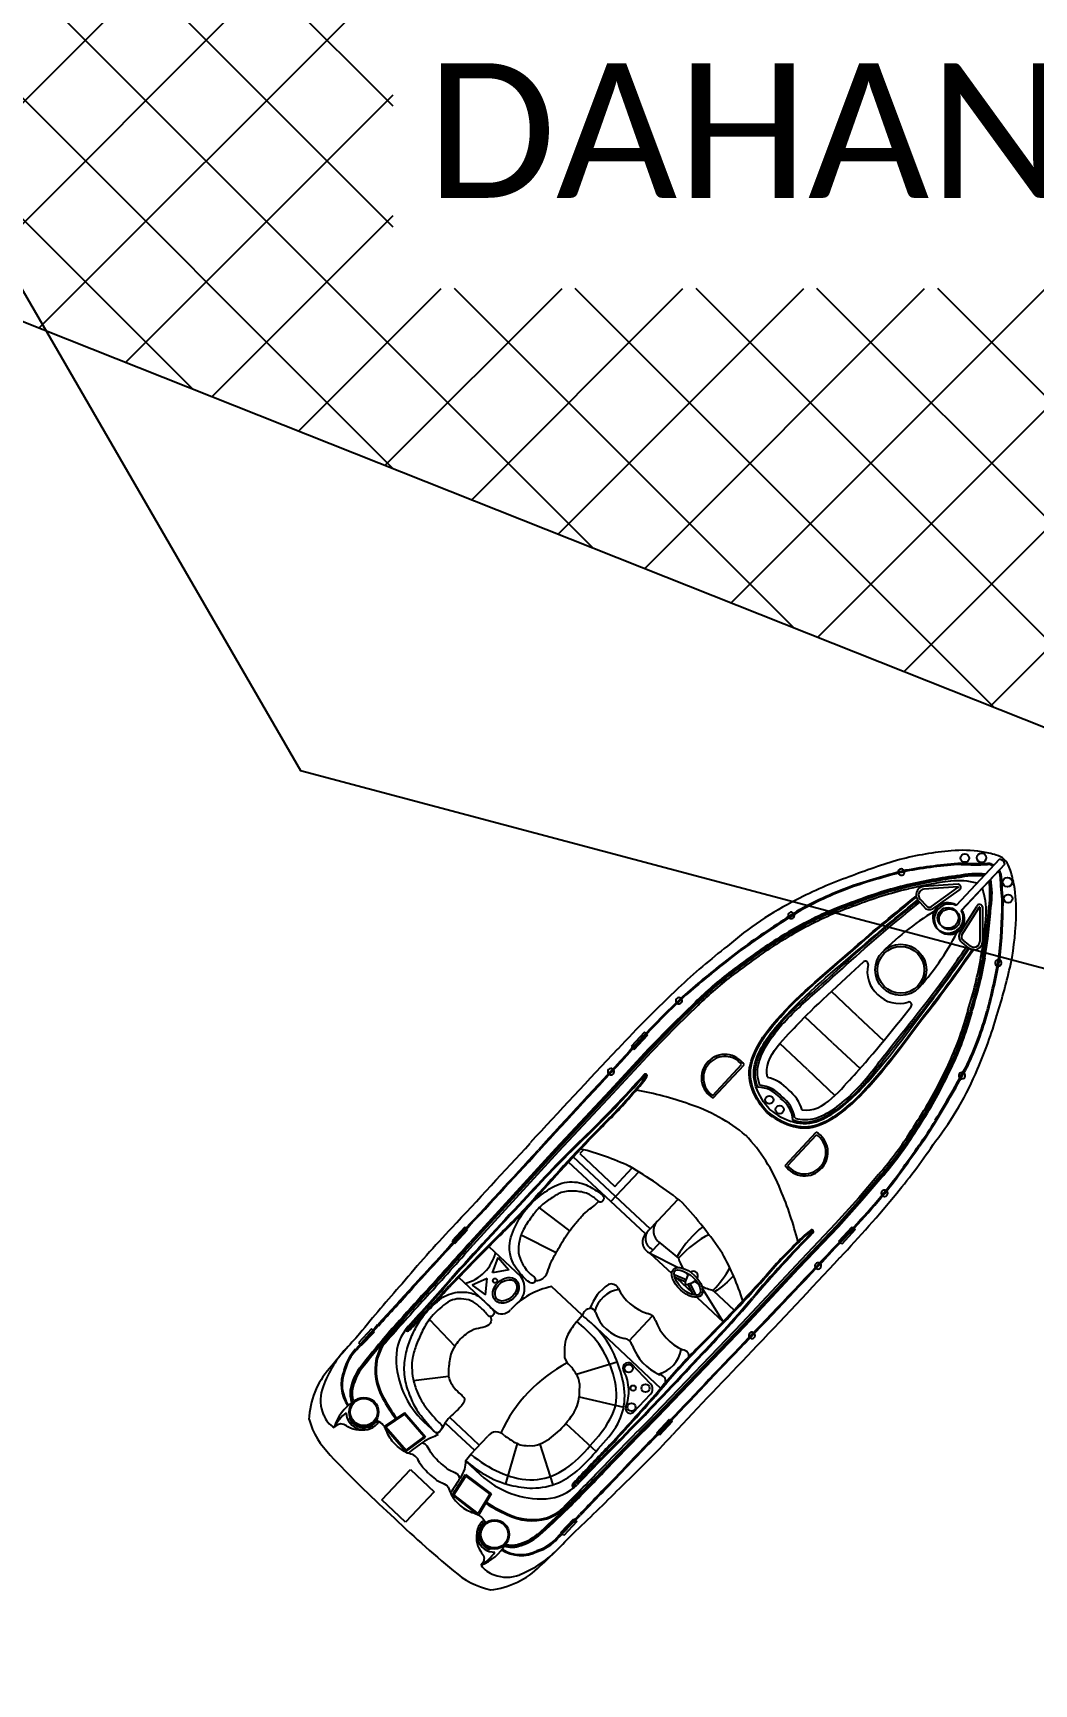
# Model space of a CAD drawing. Header units: metres. Extents: x 261051 to 267165, y 2208696 to 2215152.
# Drawn here: x 261155.4 to 261229.8, y 2209914.4 to 2210037.1 of the extents above; entities that cross this region are included whole.
import ezdxf

# ---------------------------------------------------------------- set-up
doc = ezdxf.new("R2010")
doc.units = ezdxf.units.M
for name, color, linetype in [('PORT', 5, 'Continuous'), ('PORT TEXT', 7, 'Continuous'), ('village', 3, 'Continuous')]:
    doc.layers.add(name, color=color, linetype=linetype)
doc.styles.get("Standard").update_dxf_attribs({"font": 'calibri.ttf'})

msp = doc.modelspace()

# ---------------------------------------------------------------- linework, layer by layer
at = {"color": 30}
for p, q in [((261227.26, 2209975.7), (261224.03, 2209972.25)), ((261224.05, 2209972.27), (261227.26, 2209975.7)), ((261227.65, 2209975.33), (261224.42, 2209971.88)), ((261224.45, 2209971.91), (261227.65, 2209975.33)), ((261224.19, 2209973.83), (261221.61, 2209973.66)), ((261224.18, 2209973.63), (261221.63, 2209973.47)), ((261222.21, 2209972.17), (261224.17, 2209973.58)), ((261222.31, 2209972.01), (261224.25, 2209973.4)), ((261221.23, 2209972.59), (261221.65, 2209972.14)), ((261221.37, 2209972.72), (261221.8, 2209972.26)), ((261224.29, 2209970.15), (261225.56, 2209972.18)), ((261224.46, 2209970.06), (261225.74, 2209972.1)), ((261225.79, 2209972.12), (261225.8, 2209969.57)), ((261225.99, 2209972.14), (261225.99, 2209969.56)), ((261224.95, 2209969.11), (261224.47, 2209969.5)), ((261225.07, 2209969.26), (261224.58, 2209969.66)), ((261216.71, 2209964.04), (261214.74, 2209965.88)), ((261204.64, 2209965.05), (261203.01, 2209963.47)), ((261204.69, 2209965), (261203.06, 2209963.42)), ((261204.74, 2209964.94), (261203.12, 2209963.37)), ((261204.85, 2209964.83), (261203.23, 2209963.26)), ((261203.01, 2209963.47), (261201.18, 2209961.6)), ((261203.06, 2209963.42), (261201.23, 2209961.54)), ((261203.12, 2209963.37), (261201.29, 2209961.49)), ((261203.23, 2209963.26), (261201.4, 2209961.39)), ((261214.84, 2209962.05), (261212.79, 2209963.97)), ((261216.71, 2209964.04), (261218.67, 2209962.2)), ((261200.88, 2209962.85), (261199.88, 2209961.78)), ((261200.11, 2209961.56), (261201.11, 2209962.63)), ((261200.98, 2209962.76), (261200.88, 2209962.85)), ((261201.11, 2209962.63), (261201.03, 2209962.71)), ((261212.98, 2209960.06), (261210.92, 2209961.99)), ((261214.84, 2209962.05), (261216.89, 2209960.13)), ((261201.18, 2209961.6), (261198.28, 2209958.46)), ((261201.23, 2209961.54), (261198.33, 2209958.41)), ((261201.29, 2209961.49), (261198.39, 2209958.36)), ((261201.4, 2209961.39), (261198.5, 2209958.25)), ((261199.88, 2209961.78), (261199.98, 2209961.68)), ((261200.04, 2209961.63), (261200.11, 2209961.56)), ((261205.95, 2209958.14), (261208.09, 2209960.43)), ((261205.98, 2209957.95), (261208.29, 2209960.41)), ((261212.98, 2209960.06), (261215.03, 2209958.13)), ((261198.28, 2209958.46), (261194.26, 2209954.18)), ((261198.33, 2209958.41), (261194.32, 2209954.13)), ((261198.39, 2209958.36), (261194.38, 2209954.08)), ((261198.5, 2209958.25), (261194.49, 2209953.97)), ((261211.32, 2209952.94), (261213.63, 2209955.41)), ((261211.52, 2209952.93), (261213.66, 2209955.21)), ((261194.26, 2209954.18), (261187.91, 2209947.24)), ((261194.32, 2209954.13), (261187.97, 2209947.19)), ((261194.38, 2209954.08), (261188.02, 2209947.14)), ((261194.49, 2209953.97), (261188.14, 2209947.04)), ((261198.73, 2209950.62), (261195.58, 2209953.57)), ((261196.34, 2209954.11), (261196.06, 2209953.82)), ((261196.06, 2209953.82), (261198.68, 2209951.37)), ((261198.38, 2209950.25), (261195.23, 2209953.19)), ((261198.38, 2209950.25), (261200.45, 2209952.46)), ((261198.68, 2209951.37), (261199.97, 2209952.75)), ((261218.27, 2209952.26), (261216.8, 2209950.54)), ((261218.38, 2209952.16), (261216.91, 2209950.44)), ((261218.44, 2209952.11), (261216.97, 2209950.39)), ((261218.5, 2209952.06), (261217.03, 2209950.34)), ((261193.04, 2209949.79), (261195.3, 2209948.07)), ((261200.94, 2209947.85), (261198.38, 2209950.25)), ((261201.29, 2209948.22), (261198.73, 2209950.62)), ((261203.35, 2209950.42), (261201.83, 2209948.8)), ((261216.8, 2209950.54), (261215.05, 2209948.59)), ((261216.91, 2209950.44), (261215.16, 2209948.49)), ((261216.97, 2209950.39), (261215.22, 2209948.44)), ((261217.03, 2209950.34), (261215.28, 2209948.39)), ((261201.83, 2209948.8), (261201.17, 2209948.1)), ((261215.05, 2209948.59), (261212.11, 2209945.5)), ((261215.16, 2209948.49), (261212.22, 2209945.39)), ((261187.53, 2209948.35), (261186.57, 2209947.33)), ((261186.57, 2209947.33), (261186.66, 2209947.25)), ((261186.77, 2209947.14), (261187.73, 2209948.16)), ((261187.6, 2209948.28), (261187.53, 2209948.35)), ((261187.73, 2209948.16), (261187.66, 2209948.23)), ((261191.71, 2209947.79), (261194.32, 2209946.47)), ((261201.17, 2209948.1), (261200.94, 2209947.85)), ((261215.22, 2209948.44), (261212.28, 2209945.34)), ((261215.28, 2209948.39), (261212.33, 2209945.29)), ((261215.31, 2209947.32), (261216.31, 2209948.39)), ((261215.38, 2209947.25), (261215.31, 2209947.32)), ((261216.54, 2209948.17), (261215.54, 2209947.1)), ((261216.31, 2209948.39), (261216.39, 2209948.31)), ((261216.45, 2209948.26), (261216.54, 2209948.17)), ((261186.72, 2209947.2), (261186.77, 2209947.14)), ((261189.31, 2209946.92), (261191.69, 2209944.68)), ((261189.58, 2209944.97), (261190, 2209946.11)), ((261190, 2209946.11), (261190.78, 2209945.18)), ((261202.02, 2209947.2), (261201.28, 2209946.42)), ((261201.28, 2209946.42), (261202.9, 2209944.91)), ((261201.28, 2209946.42), (261203.37, 2209945.36)), ((261202.02, 2209947.2), (261203.4, 2209946.06)), ((261215.54, 2209947.1), (261215.44, 2209947.2)), ((261190.78, 2209945.18), (261189.58, 2209944.97)), ((261203.96, 2209944.43), (261203.09, 2209944.81)), ((261212.11, 2209945.5), (261208.1, 2209941.22)), ((261212.22, 2209945.39), (261208.21, 2209941.11)), ((261212.28, 2209945.34), (261208.27, 2209941.06)), ((261212.33, 2209945.29), (261208.32, 2209941.01)), ((261189.75, 2209942.11), (261187.07, 2209944.62)), ((261189.17, 2209944.54), (261188.06, 2209944.04)), ((261188.06, 2209944.04), (261189.05, 2209943.33)), ((261189.05, 2209943.33), (261189.17, 2209944.54)), ((261196.24, 2209941.81), (261193.97, 2209943.94)), ((261203.9, 2209944.29), (261203.13, 2209944.62)), ((261203.27, 2209944.56), (261204.41, 2209943.49)), ((261204.1, 2209944.1), (261204.49, 2209943.33)), ((261204.24, 2209944.17), (261204.68, 2209943.3)), ((261205.19, 2209943.77), (261206.72, 2209941.33)), ((261205.98, 2209943.66), (261207.53, 2209942.18)), ((261204.78, 2209943.14), (261206.72, 2209941.33)), ((261184.9, 2209941.5), (261186.78, 2209939.52)), ((261195.85, 2209941.34), (261196.24, 2209941.81)), ((261196.85, 2209941.29), (261202.09, 2209936.38)), ((261199.74, 2209939.92), (261201.47, 2209941.76)), ((261208.1, 2209941.22), (261201.59, 2209934.43)), ((261208.21, 2209941.11), (261201.7, 2209934.32)), ((261180.58, 2209940.79), (261179.61, 2209939.76)), ((261179.83, 2209939.56), (261180.8, 2209940.59)), ((261180.68, 2209940.7), (261180.58, 2209940.79)), ((261180.8, 2209940.59), (261180.74, 2209940.65)), ((261208.27, 2209941.06), (261201.76, 2209934.27)), ((261208.32, 2209941.01), (261201.81, 2209934.22)), ((261179.61, 2209939.76), (261179.74, 2209939.65)), ((261179.79, 2209939.59), (261179.83, 2209939.56)), ((261195.81, 2209937.44), (261198.85, 2209938.34)), ((261201.32, 2209936.71), (261199.91, 2209938.2)), ((261183.71, 2209936.97), (261186.31, 2209937.28)), ((261196.02, 2209935.75), (261199.33, 2209934.99)), ((261200.06, 2209934.62), (261201.32, 2209935.96)), ((261179, 2209934.24), (261178.93, 2209934.21)), ((261183.04, 2209934.57), (261181.54, 2209933.54)), ((261183.03, 2209934.46), (261181.65, 2209933.52)), ((261184.49, 2209932.77), (261183.03, 2209934.46)), ((261184.6, 2209932.76), (261183.04, 2209934.57)), ((261185.53, 2209932.92), (261184.51, 2209933.88)), ((261186.07, 2209933.82), (261187.3, 2209932.66)), ((261186.4, 2209934.22), (261187.65, 2209933.04)), ((261195.03, 2209933.78), (261197.28, 2209931.7)), ((261201.78, 2209933.08), (261202.74, 2209934.1)), ((261202.94, 2209933.91), (261201.98, 2209932.89)), ((261202.74, 2209934.1), (261202.81, 2209934.03)), ((261202.87, 2209933.98), (261202.94, 2209933.91)), ((261181.54, 2209933.54), (261183.15, 2209931.7)), ((261181.65, 2209933.52), (261183.16, 2209931.8)), ((261183.15, 2209931.7), (261184.6, 2209932.76)), ((261183.16, 2209931.8), (261184.49, 2209932.77)), ((261188.24, 2209931.78), (261187.3, 2209932.66)), ((261188.59, 2209932.16), (261187.65, 2209933.04)), ((261187.96, 2209931.48), (261189.22, 2209932.84)), ((261201.84, 2209933.02), (261201.78, 2209933.08)), ((261201.98, 2209932.89), (261201.9, 2209932.97)), ((261187.58, 2209931), (261187.96, 2209931.48)), ((261191.41, 2209932.28), (261190.54, 2209929.29)), ((261193.1, 2209932.23), (261194.07, 2209929.22)), ((261181.36, 2209928.09), (261183.48, 2209930.35)), ((261183.48, 2209930.35), (261185.24, 2209928.7)), ((261187.58, 2209931), (261188.69, 2209929.96)), ((261186.6, 2209928.46), (261187.57, 2209929.98)), ((261186.71, 2209928.48), (261187.59, 2209929.86)), ((261187.57, 2209929.98), (261189.48, 2209928.54)), ((261187.59, 2209929.86), (261189.37, 2209928.52)), ((261183.12, 2209926.44), (261181.36, 2209928.09)), ((261185.24, 2209928.7), (261183.12, 2209926.44)), ((261188.54, 2209926.97), (261186.6, 2209928.46)), ((261188.52, 2209927.08), (261186.71, 2209928.48)), ((261189.37, 2209928.52), (261188.52, 2209927.08)), ((261189.48, 2209928.54), (261188.54, 2209926.97)), ((261194.66, 2209925.66), (261195.63, 2209926.69)), ((261195.85, 2209926.49), (261194.88, 2209925.45)), ((261195.63, 2209926.69), (261195.69, 2209926.63)), ((261195.75, 2209926.58), (261195.85, 2209926.49)), ((261194.7, 2209925.62), (261194.66, 2209925.66)), ((261194.88, 2209925.45), (261194.76, 2209925.57)), ((261189.41, 2209924.49), (261189.39, 2209924.41))]:
    msp.add_line(p, q, dxfattribs=at)
for centre, radius in [((261224.68, 2209975.77), 0.313), ((261225.92, 2209975.8), 0.349), ((261227.84, 2209973.99), 0.349), ((261227.9, 2209972.76), 0.313), ((261223.43, 2209971.33), 0.771), ((261223.54, 2209971.23), 0.771), ((261219.92, 2209967.47), 1.9), ((261219.92, 2209967.47), 1.9), ((261219.92, 2209967.47), 1.74), ((261219.92, 2209967.47), 1.74), ((261210.15, 2209957.81), 0.305), ((261210.92, 2209957.09), 0.305), ((261189.77, 2209944.38), 0.163), ((261199.7, 2209937.85), 0.304), ((261200.03, 2209936.4), 0.197), ((261200.95, 2209936.39), 0.304), ((261180.02, 2209934.62), 1.09), ((261180.02, 2209934.62), 1.01), ((261199.91, 2209934.98), 0.304), ((261189.73, 2209925.53), 1.09), ((261189.73, 2209925.53), 1.01)]:
    msp.add_circle(centre, radius, dxfattribs=at)
for centre, radius, start, end in [((261232.5, 2209932.39), 45.08, 106.3126, 111.3541), ((261225.57, 2209953.65), 22.74, 94.7776, 104.5971), ((261224.5, 2209966.86), 9.49, 81.3799, 95.0035), ((261225.15, 2209970.27), 6.02, 71.9791, 82.5974), ((261226.56, 2209974.43), 1.63, 49.9089, 73.8585), ((261227.21, 2209975.24), 0.456, 10.7649, 82.9502), ((261227.21, 2209975.24), 0.456, 10.7649, 82.9502), ((261226.43, 2209974.55), 1.63, 19.8566, 43.8062), ((261226.71, 2209944.74), 31.49, 109.7231, 117.5005), ((261235.34, 2209915.96), 60.8, 104.3252, 108.159), ((261235.34, 2209915.96), 60.73, 104.3276, 108.158), ((261219.96, 2209974.73), 0.237, 27.088, 182.23), ((261219.96, 2209974.73), 0.237, 200.8678, 8.4502), ((261226.66, 2209940.57), 34.88, 93.6978, 100.5114), ((261226.66, 2209940.57), 34.81, 93.7041, 100.5072), ((261229.49, 2209935.13), 39.7, 97.7059, 103.2264), ((261229.49, 2209935.13), 39.62, 97.7015, 103.2263), ((261229.49, 2209935.13), 39.55, 97.6971, 103.2262), ((261225.54, 2209968.16), 6.45, 83.9668, 102.2254), ((261225.54, 2209968.16), 6.38, 84.4904, 102.2526), ((261225.54, 2209968.16), 6.3, 85.0306, 102.2802), ((261225.54, 2210007.33), 31.97, 267.9631, 271.4578), ((261225.54, 2210007.33), 32.05, 267.97, 271.4612), ((261226.41, 2209974.69), 0.683, 63.9997, 94.1655), ((261226.41, 2209974.69), 0.606, 63.7942, 94.331), ((261220.25, 2209973.12), 6.45, 351.4897, 9.7482), ((261226.22, 2209974.14), 1.18, 61.7221, 67.4228), ((261226.22, 2209974.14), 1.26, 60.7967, 67.3133), ((261226.17, 2209974.19), 1.18, 26.2923, 31.993), ((261226.17, 2209974.19), 1.26, 26.4018, 32.9183), ((261226.71, 2209974.41), 0.606, 359.3841, 29.9209), ((261226.71, 2209974.41), 0.683, 359.5495, 29.7154), ((261259.33, 2209975.67), 32.05, 182.2539, 185.7451), ((261259.33, 2209975.67), 31.97, 182.2573, 185.752), ((261222.38, 2209972.87), 6.02, 11.1176, 21.736), ((261225.52, 2209948.26), 27.06, 109.7219, 118.9453), ((261225.52, 2209948.26), 26.98, 109.7241, 118.941), ((261227.12, 2209945.41), 29.15, 103.3161, 111.4137), ((261227.12, 2209945.41), 29.07, 103.3162, 111.4175), ((261227.12, 2209945.41), 29, 103.3163, 111.4213), ((261227.12, 2209945.41), 28.84, 103.3166, 111.4289), ((261227.11, 2209946.49), 27.79, 97.1991, 103.8044), ((261221.69, 2209973.03), 0.637, 97.136, 223.7454), ((261221.69, 2209973.03), 0.445, 97.8278, 223.9487), ((261224.21, 2209968.72), 5.37, 75.1562, 96.2582), ((261224.17, 2209973.61), 0.0285, 266.6027, 68.5437), ((261224.17, 2209973.61), 0.22, 291.914, 84.6604), ((261220.89, 2209971.84), 5.37, 357.4568, 18.5589), ((261220.25, 2209973.12), 6.3, 351.4349, 8.6844), ((261220.25, 2209973.12), 6.38, 351.4625, 9.2246), ((261219.01, 2209972.01), 9.49, 358.7116, 12.3352), ((261222.21, 2209952.16), 22.83, 116.09, 131.6371), ((261256.87, 2209900.79), 83.9, 121.9934, 125.1659), ((261256.87, 2209900.79), 83.82, 121.9948, 125.1663), ((261224.15, 2209949.71), 24.09, 108.5725, 118.3926), ((261224.15, 2209949.71), 24.01, 108.568, 118.3929), ((261224.15, 2209949.71), 23.93, 108.5634, 118.3931), ((261224.15, 2209949.71), 23.78, 108.5542, 118.3936), ((261232.84, 2209954.59), 20.14, 120.1849, 135.2557), ((261222.05, 2209972.44), 0.505, 217.0515, 300.723), ((261222.05, 2209972.44), 0.314, 215.5244, 299.3655), ((261223.43, 2209971.33), 1.13, 56.7415, 29.1911), ((261223.54, 2209971.23), 1.13, 64.524, 36.9736), ((261225.77, 2209972.11), 0.22, 9.0546, 161.8011), ((261225.77, 2209972.11), 0.0285, 25.1714, 187.1124), ((261187.02, 2209974.93), 39.55, 350.4888, 356.018), ((261187.02, 2209974.93), 39.62, 350.4887, 356.0136), ((261187.02, 2209974.93), 39.7, 350.4886, 356.0092), ((261192.64, 2209972.45), 34.81, 353.2078, 0.0109), ((261192.64, 2209972.45), 34.88, 353.2036, 0.0173), ((261205.77, 2209972.21), 22.74, 349.118, 358.9374), ((261229.76, 2209939.14), 36.06, 118.2374, 124.7535), ((261229.76, 2209939.14), 35.98, 118.2372, 124.7526), ((261229.76, 2209939.14), 35.9, 118.237, 124.7516), ((261229.76, 2209939.14), 35.75, 118.2367, 124.7497), ((261211.78, 2209971.51), 0.237, 38.4734, 206.569), ((261211.78, 2209971.51), 0.237, 225.2041, 19.8383), ((261206.23, 2209979.53), 20.14, 318.4593, 333.5301), ((261198.52, 2209973.29), 27.79, 349.9107, 356.516), ((261220.88, 2209951.21), 21.94, 124.1698, 129.9986), ((261220.88, 2209951.21), 21.87, 124.168, 130.002), ((261224.74, 2209969.92), 0.505, 152.992, 236.6636), ((261224.74, 2209969.92), 0.314, 154.3496, 238.1907), ((261225.36, 2209969.6), 0.637, 229.9697, 356.579), ((261225.36, 2209969.6), 0.445, 229.7663, 355.8873), ((261237.06, 2209930.4), 49.08, 127.7042, 133.3286), ((261278.75, 2209871.72), 119.39, 125.6263, 126.7558), ((261278.75, 2209871.72), 119.31, 125.6266, 126.7556), ((261278.75, 2209871.72), 119.23, 125.6269, 126.7554), ((261278.75, 2209871.72), 119.08, 125.6274, 126.755), ((261217.29, 2209967.91), 0.202, 346.0521, 132.5199), ((261197.44, 2209973.23), 28.84, 342.2862, 350.3985), ((261197.44, 2209973.23), 29, 342.2938, 350.3988), ((261197.44, 2209973.23), 29.07, 342.2976, 350.3989), ((261197.44, 2209973.23), 29.15, 342.3013, 350.399), ((261167.52, 2209979.52), 60.73, 345.5571, 349.3874), ((261167.52, 2209979.52), 60.8, 345.5561, 349.3898), ((261227.16, 2209967.98), 0.237, 85.2649, 252.8473), ((261227.16, 2209967.98), 0.237, 271.4851, 66.6271), ((261247.78, 2209915.62), 66.54, 128.0433, 131.4894), ((261247.78, 2209915.62), 66.47, 128.0422, 131.4885), ((261224.3, 2209945.12), 28, 127.3692, 134.6079), ((261224.3, 2209945.12), 27.92, 127.37, 134.6079), ((261224.3, 2209945.12), 27.84, 127.3708, 134.6079), ((261224.3, 2209945.12), 27.69, 127.3725, 134.6079), ((261219.71, 2209967.34), 2.28, 166.7968, 228.5979), ((261184.1, 2209977.75), 45.08, 342.3609, 347.4025), ((261267.7, 2209897.63), 93.94, 133.2055, 137.0977), ((261219.81, 2209967.25), 2.28, 225.1172, 286.9183), ((261245.61, 2209920.55), 61.43, 133.0184, 138.6626), ((261245.61, 2209920.55), 61.36, 133.0194, 138.6638), ((261203.43, 2209965.18), 0.237, 48.1771, 218.5837), ((261203.43, 2209965.18), 0.237, 237.2426, 29.5182), ((261220.53, 2209964.88), 0.202, 321.1952, 107.6629), ((261201.93, 2209970.54), 23.78, 335.3214, 345.1609), ((261201.93, 2209970.54), 23.93, 335.3219, 345.1517), ((261201.93, 2209970.54), 24.01, 335.3222, 345.1471), ((261201.93, 2209970.54), 24.09, 335.3224, 345.1425), ((261200.39, 2209971.81), 26.98, 334.7741, 343.9909), ((261200.39, 2209971.81), 27.06, 334.7697, 343.9931), ((261196.8, 2209972.78), 31.49, 336.2146, 343.992), ((261716.66, 2209471.71), 712.79, 136.58663, 137.35258), ((261719.12, 2209473.25), 712.77, 136.80523, 137.57712), ((261719.12, 2209473.25), 712.69, 136.80513, 137.57712), ((261206.85, 2209959.47), 1.72, 33.173, 136.3069), ((261206.85, 2209959.47), 1.57, 37.5512, 136.3887), ((261135.57, 2210017.78), 87.38, 313.9966, 318.3325), ((261135.57, 2210017.78), 87.46, 313.9966, 318.3325), ((261198.38, 2209959.91), 0.237, 51.8876, 221.9867), ((261198.38, 2209959.91), 0.237, 240.6469, 33.2275), ((261195.04, 2209963.45), 7.1, 317.5539, 326.985), ((261195.04, 2209963.45), 7.17, 317.5657, 327.0032), ((261200.94, 2209959.6), 0.13, 329.7689, 140.952), ((261200.94, 2209959.6), 0.0531, 331.3324, 140.952), ((261200.84, 2209959.69), 0.0767, 318.3325, 320.952), ((261206.81, 2209959.44), 1.71, 134.6567, 240.9609), ((261206.81, 2209959.44), 1.56, 134.5762, 236.5921), ((261209.39, 2209956.66), 2.89, 41.1311, 77.7334), ((261191.01, 2209975.45), 35.75, 328.9653, 335.4784), ((261191.01, 2209975.45), 35.9, 328.9634, 335.478), ((261191.01, 2209975.45), 35.98, 328.9625, 335.4779), ((261191.01, 2209975.45), 36.06, 328.9616, 335.4777), ((261150.98, 2210000.03), 83.82, 328.5487, 331.7202), ((261204.5, 2209968.77), 22.83, 322.0779, 337.6251), ((261150.98, 2210000.03), 83.9, 328.5492, 331.7216), ((261224.47, 2209959.61), 0.237, 73.8767, 228.511), ((261224.47, 2209959.61), 0.237, 247.146, 55.2417), ((261170.74, 2209983.65), 38.69, 314.1547, 319.7634), ((261170.74, 2209983.65), 38.76, 314.1562, 319.7612), ((261195.87, 2209933.96), 24.96, 70.5483, 79.8339), ((261209.28, 2209956.6), 2.15, 38.146, 89.3531), ((261209.28, 2209956.6), 2.3, 38.146, 85.8957), ((261209.81, 2209956.26), 2.89, 15.9817, 52.584), ((261200.32, 2209945.49), 12.61, 50.1596, 72.1854), ((261209.76, 2209956.15), 2.15, 4.362, 55.5691), ((261209.76, 2209956.15), 2.3, 7.8193, 55.5691), ((261299.18, 2209856.92), 141.76, 135.7178, 138.6715), ((261299.18, 2209856.92), 141.68, 135.7182, 138.6717), ((261120.56, 2210019.97), 119.08, 326.9601, 328.0876), ((261120.56, 2210019.97), 119.23, 326.9597, 328.0882), ((261120.56, 2210019.97), 119.31, 326.9595, 328.0885), ((261120.56, 2210019.97), 119.39, 326.9593, 328.0888), ((261203.64, 2209967.37), 21.87, 323.713, 329.5471), ((261203.64, 2209967.37), 21.94, 323.7165, 329.5453), ((260487.47, 2210600.49), 956.07, 316.98755, 317.50198), ((261263.01, 2209885.96), 95.97, 134.0661, 137.8714), ((261263.01, 2209885.96), 95.89, 134.0661, 137.8719), ((261199.26, 2209946.49), 12.61, 21.5297, 43.5555), ((261212.79, 2209953.91), 1.72, 317.4082, 60.5421), ((261212.79, 2209953.91), 1.57, 317.3264, 56.1639), ((261197.34, 2209970.39), 27.69, 319.1071, 326.3425), ((261197.34, 2209970.39), 27.84, 319.1071, 326.3442), ((261197.34, 2209970.39), 27.92, 319.1071, 326.3451), ((261197.34, 2209970.39), 28, 319.1071, 326.3459), ((261181.81, 2209982.17), 49.08, 320.3865, 326.0108), ((260480.84, 2210606.67), 965.92, 316.98951, 317.49771), ((260480.84, 2210606.67), 965.99, 316.98956, 317.49772), ((261191.77, 2209936.13), 18.55, 64.4934, 76.3726), ((261166.37, 2209991.92), 66.47, 322.2266, 325.6728), ((261166.37, 2209991.92), 66.54, 322.2257, 325.6717), ((261181.65, 2209922.28), 35.56, 51.6641, 59.3817), ((261212.76, 2209953.87), 1.71, 212.7541, 319.0583), ((261212.76, 2209953.87), 1.56, 217.123, 319.1388), ((261188.04, 2209941.3), 24.96, 13.8812, 23.1667), ((261171.43, 2209990.07), 61.36, 315.0513, 320.6957), ((261171.43, 2209990.07), 61.43, 315.0524, 320.6967), ((261218.71, 2209950.87), 0.237, 64.1969, 216.4725), ((261218.71, 2209950.87), 0.237, 235.1314, 45.538), ((261459.5, 2209698.24), 367.69, 136.7157, 137.9433), ((261459.5, 2209698.24), 367.62, 136.7156, 137.9432), ((261151.77, 2209987.45), 55.14, 313.5297, 317.9666), ((261151.77, 2209987.45), 55.22, 313.531, 317.9671), ((261177.3, 2209926.35), 35.56, 34.3333, 42.051), ((261147.13, 2210010.62), 93.94, 316.6174, 320.5096), ((261202.6, 2209948.08), 1.06, 136.8575, 236.2199), ((261253.7, 2209885.01), 92.28, 136.6876, 140.1457), ((261034.44, 2210083.58), 204.35, 316.8833, 318.3557), ((261034.44, 2210083.58), 204.43, 316.8833, 318.3554), ((260820.68, 2210273.18), 491.01, 317.8137, 318.4099), ((261560.61, 2209582.21), 520.53, 135.4359, 135.9806), ((261560.61, 2209582.21), 520.45, 135.4361, 135.9804), ((261201.62, 2209947.26), 0.899, 139.0581, 248.3848), ((261201.81, 2209947.51), 0.868, 136.8575, 251.3493), ((261275.59, 2209886.55), 87.46, 135.3825, 139.7185), ((261275.59, 2209886.55), 87.38, 135.3825, 139.7185), ((261239.25, 2209919.44), 38.76, 133.9538, 139.5589), ((261239.25, 2209919.44), 38.69, 133.9516, 139.5604), ((261217.52, 2209942.38), 7.17, 126.7118, 136.1493), ((261217.52, 2209942.38), 7.1, 126.73, 136.1612), ((261213.3, 2209948.02), 0.13, 312.7631, 123.9462), ((261213.3, 2209948.02), 0.0531, 312.7631, 122.3827), ((261213.39, 2209947.93), 0.0767, 132.7631, 135.3825), ((260820.68, 2210273.18), 491.09, 317.8137, 318.4098), ((260820.68, 2210273.18), 491.17, 317.8137, 318.4098), ((260820.68, 2210273.18), 491.32, 317.8136, 318.4096), ((261186.77, 2209947.2), 3.12, 284.3261, 346.2136), ((261206.78, 2209947.12), 3.55, 197.4825, 210.8335), ((261190.47, 2209937.35), 18.55, 17.3424, 29.2216), ((260694.39, 2210433.59), 712.69, 316.13794, 316.90993), ((260694.39, 2210433.59), 712.77, 316.13794, 316.90983), ((260693.01, 2210431.05), 712.79, 316.36248, 317.12843), ((261205.14, 2209944.11), 1.24, 142.4601, 168.4529), ((261206.78, 2209947.12), 3.55, 216.8066, 221.0466), ((261205.14, 2209944.11), 1.24, 132.973, 133.2423), ((261204.5, 2209944.73), 0.347, 327.6598, 126.0054), ((261213.77, 2209945.48), 0.237, 60.4876, 213.0681), ((261213.77, 2209945.48), 0.237, 231.7283, 41.8274), ((261284.48, 2209854.25), 135.68, 138.5044, 140.5609), ((260942.44, 2210160.84), 324.38, 317.3542, 318.0284), ((260942.44, 2210160.84), 324.46, 317.3543, 318.0284), ((261096.33, 2210022.28), 119.05, 316.933, 319.2311), ((261096.33, 2210022.28), 119.13, 316.9337, 319.2307), ((261094.71, 2210026.24), 123.13, 316.5891, 318.0537), ((261094.71, 2210026.24), 123.21, 316.5894, 318.053), ((261195.1, 2209938.36), 5.69, 101.4311, 137.4172), ((261190.54, 2209943.83), 1.43, 307.9659, 36.3719), ((261200.12, 2209941.18), 3.49, 123.629, 160.8853), ((261199.34, 2209941.53), 2.24, 100.0576, 164.2617), ((261198.41, 2209943.58), 0.556, 25.1965, 113.8917), ((261202.21, 2209945.45), 3.68, 206.2766, 252.5424), ((261204.05, 2209944.25), 0.166, 136.8575, 316.8575), ((261203.84, 2209945.33), 1.24, 285.2621, 312.9022), ((261206.78, 2209947.12), 3.55, 231.76, 238.0993), ((261104.46, 2210039.4), 141.68, 315.0433, 317.9968), ((261104.46, 2210039.4), 141.76, 315.0435, 317.9973), ((261203.84, 2209945.33), 1.24, 320.4728, 320.7421), ((261206.78, 2209947.12), 3.55, 242.2917, 257.0475), ((261366.21, 2209777.31), 246.21, 137.5646, 138.5756), ((261366.21, 2209777.31), 246.13, 137.5646, 138.5755), ((261366.21, 2209777.31), 246.06, 137.5646, 138.5754), ((261366.21, 2209777.31), 245.9, 137.5645, 138.5752), ((261196.95, 2209941.6), 0.73, 98.8401, 163.7969), ((261196.81, 2209941.87), 0.457, 20.8602, 87.6292), ((261135.79, 2210005.19), 95.89, 315.8432, 319.6489), ((261135.79, 2210005.19), 95.97, 315.8436, 319.649), ((261404.81, 2209738.42), 301.91, 137.8337, 138.2951), ((261163.36, 2209956.57), 24.72, 319.2463, 322.7703), ((261167.13, 2209957.1), 23.02, 314.5889, 317.7202), ((261167.13, 2209957.1), 23.1, 314.5889, 317.7183), ((261190.27, 2209942.73), 0.818, 229.8872, 320.5637), ((261200.7, 2209937.2), 6.38, 139.5187, 150.052), ((261199.95, 2209942.87), 2.84, 197.2475, 258.428), ((261200.99, 2209941.22), 0.723, 16.7255, 80.6883), ((261205.35, 2209942.79), 3.91, 200.4448, 245.4109), ((261224.94, 2209898.9), 61.41, 137.4441, 140.6259), ((261404.81, 2209738.42), 301.83, 137.8337, 138.2954), ((261225.14, 2209902.66), 57.49, 139.227, 142.2081), ((261225.14, 2209902.66), 57.42, 139.2274, 142.2073), ((261225.14, 2209902.66), 57.34, 139.2278, 142.2064), ((261185.24, 2209937.35), 4.48, 142.3892, 163.9855), ((261185.24, 2209937.35), 4.4, 135.6747, 163.9457), ((261225.14, 2209902.66), 57.19, 139.2287, 139.8858), ((261186.06, 2209938.61), 3.64, 139.1512, 179.6936), ((261183.26, 2209940.74), 0.122, 151.6114, 314.7495), ((261186.06, 2209938.61), 3.56, 139.175, 142.9534), ((261183.26, 2209940.74), 0.0448, 157.3458, 314.7495), ((261183.34, 2209940.65), 0.0767, 134.5888, 134.7494), ((261196.95, 2209939.48), 1.99, 153.0293, 175.8649), ((261199.27, 2209939.38), 0.723, 16.7255, 80.6883), ((261208.86, 2209940.31), 0.237, 58.0795, 214.3287), ((261208.86, 2209940.31), 0.237, 232.9529, 39.4553), ((261184.74, 2209933.76), 8.22, 137.4267, 161.9878), ((261181.91, 2209936.87), 3.48, 136.0174, 165.7447), ((261181.91, 2209936.87), 3.4, 135.9917, 165.843), ((261198.68, 2209939.07), 3.76, 171.5725, 182.8183), ((261195.83, 2209938.85), 0.905, 178.0243, 228.1518), ((261203.62, 2209940.95), 3.91, 200.4448, 245.4109), ((261244.27, 2209900.76), 55.22, 135.7479, 140.1841), ((261201.38, 2209939.62), 2.24, 283.482, 351.6295), ((261244.27, 2209900.76), 55.14, 135.7484, 140.1854), ((261905.67, 2209271.36), 965.99, 136.21735, 136.7255), ((261905.67, 2209271.36), 965.92, 136.21735, 136.72556), ((261899.07, 2209277.58), 956.07, 136.21308, 136.72752), ((261203.68, 2209938.74), 0.497, 347.6859, 84.8788), ((261182.03, 2209933.82), 6.1, 138.4979, 177.7354), ((261181.05, 2209936.66), 2.72, 157.0734, 215.6377), ((261181.05, 2209936.66), 2.65, 156.9477, 215.6377), ((261182.74, 2209935.64), 3.78, 143.4938, 169.3717), ((261182.74, 2209935.64), 3.7, 143.5071, 169.3717), ((261182.74, 2209935.64), 3.63, 143.5209, 169.3717), ((261185.04, 2209937.76), 4.19, 168.5413, 210.1148), ((261185.04, 2209937.76), 4.11, 168.5838, 210.1385), ((261189.08, 2209938.73), 6.67, 180.8313, 226.6706), ((261200.34, 2209928.39), 11.17, 117.7571, 155.2296), ((261192.55, 2209935.48), 3.8, 31.0984, 45.2102), ((261194.38, 2209936.55), 1.68, 6.3278, 32.0383), ((260935.73, 2210189.1), 367.62, 315.7719, 316.9995), ((260935.73, 2210189.1), 367.69, 315.7717, 316.9993), ((261199.66, 2209937.88), 0.399, 52.4454, 222.6165), ((261196.46, 2209936.16), 3.25, 339.1587, 26.5328), ((261179.41, 2209935.48), 2.62, 161.8954, 204.6362), ((261180.8, 2209936.01), 1.81, 169.4406, 202.6677), ((261180.78, 2209936.01), 1.71, 169.3717, 202.333), ((261180.78, 2209936.01), 1.64, 169.3717, 201.8025), ((261205.52, 2209935.95), 9.5, 175.2476, 181.0206), ((261200.97, 2209936.33), 0.51, 313.2282, 47.3913), ((261201.95, 2209936.9), 0.497, 347.6859, 84.8788), ((261181.17, 2209932.45), 3.52, 122.8532, 163.1888), ((261190.76, 2209940.53), 10.54, 207.5617, 217.4551), ((261190.76, 2209940.53), 10.46, 207.5523, 217.4774), ((261193.22, 2209936.03), 2.81, 325.8275, 354.8451), ((260813.4, 2210282.48), 520.45, 317.7346, 318.279), ((260813.4, 2210282.48), 520.53, 317.7345, 318.2791), ((261199.81, 2209934.86), 0.345, 154.7623, 316.3417), ((261181.88, 2209935.82), 6.19, 196.4966, 225.2991), ((261178.79, 2209935.07), 1.88, 201.0867, 238.4288), ((261180.92, 2209931.83), 3.52, 128.9829, 152.2154), ((261180.02, 2209934.62), 1.32, 182.6301, 327.5317), ((261180.02, 2209934.62), 1.17, 200.5818, 327.5317), ((261188.87, 2209938.99), 8.07, 313.4228, 325.8275), ((261550.85, 2209588.87), 491.32, 135.3054, 135.9014), ((261550.85, 2209588.87), 491.17, 135.3053, 135.9014), ((261550.85, 2209588.87), 491.09, 135.3052, 135.9014), ((261550.85, 2209588.87), 491.01, 135.3051, 135.9014), ((261189.86, 2209932.31), 0.829, 44.0631, 140.6009), ((261196.03, 2209940.39), 9.35, 233.4002, 239.257), ((261191.03, 2209936.7), 4.92, 295.2576, 313.4228), ((261282.63, 2209847.69), 119.13, 134.4843, 136.7813), ((261282.63, 2209847.69), 119.05, 134.4839, 136.782), ((261347.81, 2209789.9), 204.43, 135.3597, 136.8318), ((261347.81, 2209789.9), 204.35, 135.3594, 136.8318), ((261135.44, 2209995.83), 92.28, 313.5694, 317.0275), ((261243.2, 2209993.74), 90.55, 223.4974, 227.4755), ((261192.15, 2209933.91), 1.79, 239.8975, 275.5343), ((261192.51, 2209933.56), 1.45, 262.4159, 295.2576), ((261286.68, 2209846.33), 123.21, 135.662, 137.1256), ((261286.68, 2209846.33), 123.13, 135.6614, 137.126), ((261020.68, 2210101.13), 245.9, 315.1399, 316.1506), ((261020.68, 2210101.13), 246.06, 315.1397, 316.1505), ((261020.68, 2210101.13), 246.13, 315.1396, 316.1505), ((261020.68, 2210101.13), 246.21, 315.1395, 316.1504), ((261212.99, 2209914.12), 23.1, 135.9967, 139.1262), ((261212.99, 2209914.12), 23.02, 135.9948, 139.1262), ((261193.23, 2209934.84), 6.67, 227.0445, 272.8838), ((261193.31, 2209931.81), 3.64, 274.0215, 314.5638), ((261212.71, 2209910.33), 24.72, 130.9448, 134.4687), ((261195.62, 2209929.15), 0.122, 138.9656, 302.1037), ((261102.75, 2210024.56), 135.68, 313.1542, 315.2106), ((261195.62, 2209929.15), 0.0448, 138.9656, 296.3692), ((261195.53, 2209929.23), 0.0767, 318.9656, 319.1262), ((261193.31, 2209931.81), 3.56, 310.7617, 314.5401), ((261430.87, 2209703.1), 324.46, 135.6867, 136.3608), ((261430.87, 2209703.1), 324.38, 135.6867, 136.3608), ((261194.93, 2209936.62), 10.54, 236.26, 246.1534), ((261194.93, 2209936.62), 10.46, 236.2377, 246.1628), ((261192.11, 2209930.91), 4.4, 289.7694, 318.0403), ((261154.91, 2209968.47), 57.19, 313.8293, 314.4864), ((261244.63, 2209992.4), 90.55, 226.2396, 230.2177), ((261189.73, 2209925.53), 1.32, 126.1833, 271.0849), ((261189.73, 2209925.53), 1.17, 126.1833, 253.1332), ((261192.53, 2209930.74), 4.19, 243.6003, 285.1737), ((261192.53, 2209930.74), 4.11, 243.5766, 285.1312), ((261154.91, 2209968.47), 57.34, 311.5087, 314.4872), ((261154.91, 2209968.47), 57.42, 311.5078, 314.4877), ((261154.91, 2209968.47), 57.49, 311.5069, 314.4881), ((261192.11, 2209930.91), 4.48, 289.7296, 311.3258), ((260979.37, 2210137.13), 301.83, 315.4197, 315.8813), ((260979.37, 2210137.13), 301.91, 315.4199, 315.8814), ((261190.57, 2209928.31), 3.63, 284.3433, 310.1942), ((261190.57, 2209928.31), 3.7, 284.3434, 310.208), ((261190.57, 2209928.31), 3.78, 284.3434, 310.2213), ((261191.84, 2209927.56), 3.4, 287.8721, 317.7234), ((261191.84, 2209927.56), 3.48, 287.9703, 317.6977), ((261151.17, 2209968.03), 61.41, 313.0892, 316.271), ((261187.48, 2209926.54), 3.52, 290.5262, 330.8619), ((261186.88, 2209926.24), 3.52, 301.4996, 324.7322), ((261191.69, 2209926.68), 2.72, 238.0774, 296.6416), ((261191.69, 2209926.68), 2.65, 238.0774, 296.7674), ((261191.06, 2209926.39), 1.81, 251.0474, 284.2744), ((261191.06, 2209926.38), 1.71, 251.3821, 284.3434), ((261191.06, 2209926.38), 1.64, 251.9126, 284.3434), ((261188.56, 2209930.18), 8.22, 291.7273, 316.2884), ((261190.8, 2209927.45), 6.19, 228.416, 257.2185), ((261190.26, 2209924.33), 1.88, 215.2862, 252.6284), ((261188.79, 2209927.48), 6.1, 275.9797, 315.2172), ((261190.63, 2209924.97), 2.62, 249.0789, 291.8196)]:
    msp.add_arc(centre, radius, start, end, dxfattribs=at)
for start_param, end_param in [(0.830012, 1.576846), (4.712389, 5.232342)]:
    msp.add_ellipse((261204.7, 2209944.87), major_axis=(2.83, 3.02), ratio=0.425319, start_param=start_param, end_param=end_param, dxfattribs=at)
for centre, major_axis, ratio in [((261204.05, 2209944.25), (1.03, -0.96), 0.533092), ((261190.57, 2209943.66), (0.777, 0.758), 0.758117)]:
    msp.add_ellipse(centre, major_axis=major_axis, ratio=ratio, dxfattribs=at)
for points, knots in [([(261209.97, 2209956.86), (261209.09, 2209957.84), (261208.41, 2209959.12), (261209.07, 2209961.74), (261209.9, 2209962.87), (261212.51, 2209965.82), (261214.53, 2209967.37), (261217.95, 2209970.43), (261219.47, 2209971.67), (261221.06, 2209972.95)], [0, 0, 0, 0, 0.0462196, 0.0462196, 0.0924392, 0.0924392, 0.1947325, 0.1947325, 0.2709084, 0.2709084, 0.2709084, 0.2709084]), ([(261210.03, 2209956.91), (261209.12, 2209957.92), (261208.47, 2209959.24), (261209.23, 2209961.9), (261210.12, 2209963.02), (261212.78, 2209965.95), (261214.79, 2209967.52), (261218.14, 2209970.49), (261219.58, 2209971.66), (261221.08, 2209972.86)], [0, 0, 0, 0, 0.0480884, 0.0480884, 0.0961768, 0.0961768, 0.1985377, 0.1985377, 0.2704106, 0.2704106, 0.2704106, 0.2704106]), ([(261210.2, 2209957.06), (261209.28, 2209958.09), (261208.7, 2209959.4), (261209.58, 2209962.04), (261210.53, 2209963.15), (261213.28, 2209966.08), (261215.33, 2209967.71), (261218.6, 2209970.56), (261219.89, 2209971.62), (261221.18, 2209972.66)], [0, 0, 0, 0, 0.0508337, 0.0508337, 0.1016674, 0.1016674, 0.2060328, 0.2060328, 0.2709084, 0.2709084, 0.2709084, 0.2709084]), ([(261209.31, 2209958.74), (261209.2, 2209959.02), (261208.88, 2209960.21), (261210.33, 2209963.18), (261213.81, 2209966.12), (261217.5, 2209969.6), (261220.15, 2209971.72), (261221.23, 2209972.6)], [0.0234044, 0.0234044, 0.0234044, 0.0234044, 0.0350942, 0.0739111, 0.138251, 0.2165713, 0.2709084, 0.2709084, 0.2709084, 0.2709084]), ([(261209.45, 2209958.89), (261209.27, 2209959.4), (261209.21, 2209959.91), (261209.62, 2209961.57), (261210.43, 2209962.68), (261212.06, 2209964.46), (261212.97, 2209965.23), (261215.67, 2209967.64), (261217.45, 2209969.31), (261219.99, 2209971.4), (261220.66, 2209971.94), (261221.32, 2209972.48)], [0.0248254, 0.0248254, 0.0248254, 0.0248254, 0.0474598, 0.0474598, 0.0949196, 0.0949196, 0.1423794, 0.1423794, 0.237299, 0.237299, 0.2709084, 0.2709084, 0.2709084, 0.2709084]), ([(261209.97, 2209956.86), (261211.01, 2209956.04), (261212.34, 2209955.44), (261214.91, 2209956.27), (261215.98, 2209957.17), (261218.75, 2209959.97), (261220.17, 2209962.09), (261223, 2209965.7), (261224.14, 2209967.29), (261225.32, 2209968.96)], [0, 0, 0, 0, 0.0462196, 0.0462196, 0.0924392, 0.0924392, 0.1947325, 0.1947325, 0.2709084, 0.2709084, 0.2709084, 0.2709084]), ([(261210.02, 2209956.92), (261211.09, 2209956.08), (261212.45, 2209955.52), (261215.05, 2209956.44), (261216.11, 2209957.4), (261218.86, 2209960.25), (261220.3, 2209962.36), (261223.05, 2209965.89), (261224.12, 2209967.4), (261225.23, 2209968.97)], [0, 0, 0, 0, 0.0480884, 0.0480884, 0.0961768, 0.0961768, 0.1985377, 0.1985377, 0.2704106, 0.2704106, 0.2704106, 0.2704106]), ([(261210.17, 2209957.1), (261211.25, 2209956.24), (261212.6, 2209955.75), (261215.17, 2209956.8), (261216.22, 2209957.82), (261218.97, 2209960.75), (261220.46, 2209962.91), (261223.09, 2209966.35), (261224.06, 2209967.71), (261225.01, 2209969.06)], [0, 0, 0, 0, 0.0508337, 0.0508337, 0.1016674, 0.1016674, 0.2060328, 0.2060328, 0.2709084, 0.2709084, 0.2709084, 0.2709084]), ([(261211.9, 2209956.32), (261212.18, 2209956.23), (261213.4, 2209955.98), (261216.26, 2209957.62), (261218.97, 2209961.29), (261222.2, 2209965.2), (261224.15, 2209967.97), (261224.95, 2209969.11)], [0.0234044, 0.0234044, 0.0234044, 0.0234044, 0.0350942, 0.0739111, 0.138251, 0.2165713, 0.2709084, 0.2709084, 0.2709084, 0.2709084]), ([(261212.04, 2209956.46), (261212.56, 2209956.32), (261213.08, 2209956.29), (261214.71, 2209956.81), (261215.75, 2209957.69), (261217.43, 2209959.43), (261218.13, 2209960.39), (261220.37, 2209963.24), (261221.92, 2209965.13), (261223.84, 2209967.79), (261224.33, 2209968.49), (261224.82, 2209969.2)], [0.0248254, 0.0248254, 0.0248254, 0.0248254, 0.0474598, 0.0474598, 0.0949196, 0.0949196, 0.1423794, 0.1423794, 0.237299, 0.237299, 0.2709084, 0.2709084, 0.2709084, 0.2709084]), ([(261210.01, 2209959.49), (261209.63, 2209961.04), (261211.54, 2209962.63), (261213.2, 2209964.44), (261215.57, 2209966.64), (261217.16, 2209968.07)], [0.0313661, 0.0313661, 0.0313661, 0.0313661, 0.1084744, 0.1084744, 0.1920729, 0.1920729, 0.1920729, 0.1920729]), ([(261212.6, 2209957.06), (261214.17, 2209956.79), (261215.63, 2209958.79), (261217.33, 2209960.57), (261219.38, 2209963.07), (261220.69, 2209964.75)], [0.0313661, 0.0313661, 0.0313661, 0.0313661, 0.1084744, 0.1084744, 0.1920729, 0.1920729, 0.1920729, 0.1920729]), ([(261204.97, 2209943.39), (261205.07, 2209943.51), (261205.08, 2209943.8), (261204.51, 2209944.82), (261203.47, 2209945.32), (261202.91, 2209944.98), (261203.2, 2209944.1), (261204.35, 2209943.28), (261204.82, 2209943.24), (261204.97, 2209943.39)], [0, 0, 0, 0, 1.031451, 1.031451, 2.992455, 2.992455, 4.95346, 4.95346, 6.283185, 6.283185, 6.283185, 6.283185]), ([(261191.24, 2209944.31), (261190.99, 2209944.57), (261190.34, 2209944.46), (261189.65, 2209943.58), (261189.73, 2209943.03), (261190.46, 2209942.76), (261191.12, 2209943.1), (261191.44, 2209943.87), (261191.39, 2209944.16), (261191.24, 2209944.31)], [0, 0, 0, 0, 1.743273, 1.743273, 3.486547, 3.486547, 5.22982, 5.22982, 6.283185, 6.283185, 6.283185, 6.283185]), ([(261187.96, 2209931.48), (261189.33, 2209930.38), (261190.8, 2209929.64), (261193.9, 2209929.54), (261195.27, 2209930.38), (261197.56, 2209932.92), (261198.77, 2209934.24), (261198.82, 2209937.21), (261198.14, 2209938.94), (261196.74, 2209940.58), (261196.32, 2209940.95), (261195.85, 2209941.34)], [0, 0, 0, 0, 0.0684102, 0.0684102, 0.1368204, 0.1368204, 0.2052306, 0.2052306, 0.2736407, 0.2736407, 0.2974604, 0.2974604, 0.2974604, 0.2974604]), ([(261185.64, 2209930.89), (261185.48, 2209931.04), (261185.22, 2209931.29), (261184.91, 2209931.73), (261184.73, 2209932.19), (261184.44, 2209932.29), (261184.33, 2209932.32)], [0, 0, 0, 0, 0.00840925, 0.01405459, 0.02148076, 0.02583256, 0.02583256, 0.02583256, 0.02583256]), ([(261185.64, 2209930.89), (261185.8, 2209930.74), (261186.06, 2209930.5), (261186.53, 2209930.22), (261186.99, 2209930.07), (261187.11, 2209929.79), (261187.15, 2209929.68)], [0, 0, 0, 0, 0.00840925, 0.01405459, 0.02148076, 0.02583256, 0.02583256, 0.02583256, 0.02583256])]:
    msp.add_open_spline(points, degree=3, knots=knots, dxfattribs=at)
for points in [[(261197.07, 2209950.59), (261197.3, 2209950.4), (261197.63, 2209950.21), (261197.86, 2209950.48), (261197.46, 2209950.95), (261196.4, 2209951.55), (261194.93, 2209951.67), (261193.49, 2209950.97), (261192.37, 2209950.02), (261191.35, 2209948.58), (261190.85, 2209946.94), (261191.04, 2209945.85), (261191.85, 2209944.67), (261192.34, 2209944.26), (261192.63, 2209944.21), (261192.75, 2209944.52), (261192.53, 2209944.77), (261191.8, 2209945.64), (261191.52, 2209946.44), (261191.58, 2209947.35), (261191.88, 2209948.18), (261192.48, 2209949.1), (261193.15, 2209949.9), (261193.92, 2209950.49), (261194.81, 2209950.96), (261195.81, 2209951.02), (261196.78, 2209950.77), (261197.07, 2209950.59)], [(261192.74, 2209944.37), (261193.13, 2209944.44), (261193.48, 2209944.68), (261193.78, 2209945.37), (261194.02, 2209945.93), (261194.49, 2209946.77), (261195.25, 2209948), (261195.73, 2209948.6), (261196.24, 2209949.2), (261196.7, 2209949.62), (261197.15, 2209949.96), (261197.45, 2209950.27)], [(261189.44, 2209941.71), (261189.46, 2209941.32), (261189.04, 2209940.96), (261188.37, 2209940.8), (261187.7, 2209940.47), (261186.92, 2209939.72), (261186.53, 2209939.04), (261186.34, 2209938.02), (261186.32, 2209937.24), (261186.76, 2209936.39), (261187.21, 2209935.94), (261187.49, 2209935.6), (261187.39, 2209935.25), (261186.9, 2209934.7), (261185.96, 2209933.64), (261185.51, 2209933.08), (261184.89, 2209933.58), (261183.97, 2209934.76), (261183.47, 2209935.8), (261183.09, 2209937.06), (261183.06, 2209938.44), (261183.33, 2209939.63), (261183.78, 2209940.69), (261184.37, 2209941.67), (261185.18, 2209942.56), (261186.16, 2209943.29), (261186.81, 2209943.49), (261187.51, 2209943.53), (261188.48, 2209943.25), (261188.95, 2209942.86), (261189.49, 2209942.34), (261189.71, 2209941.97), (261189.44, 2209941.71), (261189.14, 2209941.92), (261188.57, 2209942.49), (261187.98, 2209942.88), (261187.26, 2209943.03), (261186.61, 2209942.95), (261185.94, 2209942.55), (261184.94, 2209941.56), (261184.32, 2209940.54), (261183.89, 2209939.52), (261183.63, 2209938.61), (261183.59, 2209937.93), (261183.68, 2209937.08), (261183.98, 2209936.12), (261184.31, 2209935.45), (261184.8, 2209934.75), (261185.26, 2209934.21), (261185.6, 2209933.84), (261185.84, 2209933.55), (261185.77, 2209933.33)], [(261187.58, 2209931), (261189, 2209929.97), (261190.89, 2209929.2), (261192.56, 2209928.97), (261194.48, 2209929.37), (261195.88, 2209930.26), (261197.44, 2209931.88), (261198.89, 2209933.75), (261199.4, 2209935.58), (261199.08, 2209937.65), (261198.41, 2209939.32), (261197.29, 2209940.87), (261196.24, 2209941.81)], [(261180.14, 2209933.31), (261179.65, 2209933.27), (261178.83, 2209933.52), (261178.41, 2209933.73), (261178.04, 2209933.65), (261177.81, 2209933.47)], [(261184.85, 2209930.05), (261184.4, 2209930.51), (261184.16, 2209930.87), (261183.84, 2209931.35), (261183.39, 2209931.53), (261182.51, 2209932.07), (261181.83, 2209932.92), (261181.59, 2209933.46), (261181.37, 2209933.74), (261180.94, 2209934.03)], [(261185.53, 2209932.92), (261185.01, 2209932.7), (261184.37, 2209932.35), (261183.3, 2209931.56)], [(261184.85, 2209930.05), (261185.34, 2209929.63), (261185.71, 2209929.41), (261186.21, 2209929.13), (261186.43, 2209928.68), (261187.01, 2209927.84), (261187.91, 2209927.22), (261188.47, 2209927.01), (261188.76, 2209926.81), (261189.08, 2209926.41)], [(261187.58, 2209931), (261187.49, 2209930.38), (261187.17, 2209929.72), (261186.46, 2209928.6)], [(261188.41, 2209925.56), (261188.4, 2209925.07), (261188.7, 2209924.27), (261188.94, 2209923.86), (261188.89, 2209923.49), (261188.72, 2209923.24)]]:
    msp.add_spline(points, degree=3, dxfattribs=at)
for points in [[(261205.21, 2209948.39), (261204.51, 2209947.83), (261203.82, 2209947.1), (261203.28, 2209946.16)], [(261207.49, 2209944.74), (261207.09, 2209944.31), (261206.63, 2209943.9), (261206.08, 2209943.54)]]:
    msp.add_open_spline(points, degree=3, dxfattribs=at)
at = {"layer": 'PORT', "linetype": 'Continuous'}
for p, q in [((261182.2, 2210031.62), (261133.08, 2210080.74)), ((261182.2, 2210022.64), (261130.53, 2210074.31)), ((261143.02, 2210020.24), (261197.36, 2210074.59)), ((261149.45, 2210017.69), (261203.79, 2210072.03)), ((261197.09, 2209998.77), (261127.98, 2210067.88)), ((261182.2, 2210004.68), (261125.42, 2210061.46)), ((261167.3, 2210010.6), (261122.87, 2210055.03)), ((261220.15, 2209989.61), (261274.49, 2210043.95)), ((261155.87, 2210015.14), (261182.2, 2210041.46)), ((261226.58, 2209987.06), (261280.92, 2210041.4)), ((261162.3, 2210012.58), (261182.2, 2210032.48)), ((261168.73, 2210010.03), (261182.2, 2210023.5)), ((261175.16, 2210007.48), (261185.77, 2210018.09)), ((261181.58, 2210004.93), (261194.75, 2210018.09)), ((261211.99, 2209992.85), (261186.75, 2210018.09)), ((261188.01, 2210002.37), (261203.73, 2210018.09)), ((261194.44, 2209999.82), (261212.71, 2210018.09)), ((261226.89, 2209986.93), (261195.73, 2210018.09)), ((261200.87, 2209997.27), (261221.69, 2210018.09)), ((261241.78, 2209981.02), (261204.71, 2210018.09)), ((261207.29, 2209994.71), (261230.67, 2210018.09)), ((261256.68, 2209975.1), (261213.69, 2210018.09)), ((261213.72, 2209992.16), (261239.65, 2210018.09)), ((261271.58, 2209969.18), (261222.67, 2210018.09))]:
    msp.add_line(p, q, dxfattribs=at)
at = {"layer": 'PORT'}
msp.add_line((261289.59, 2209962.03), (261113.68, 2210031.89), dxfattribs=at)
at = {"layer": 'village', "color": 3}
for p, q in [((261128.56, 2210063), (261175.32, 2209982.28)), ((261175.32, 2209982.28), (261430.23, 2209914.42))]:
    msp.add_line(p, q, dxfattribs=at)

# ---------------------------------------------------------------- texts
at = {"layer": 'PORT TEXT'}
msp.add_text('DAHANU', height=10, dxfattribs=at).set_placement((261184.7, 2210024.82))

doc.saveas('drawing.dxf')
